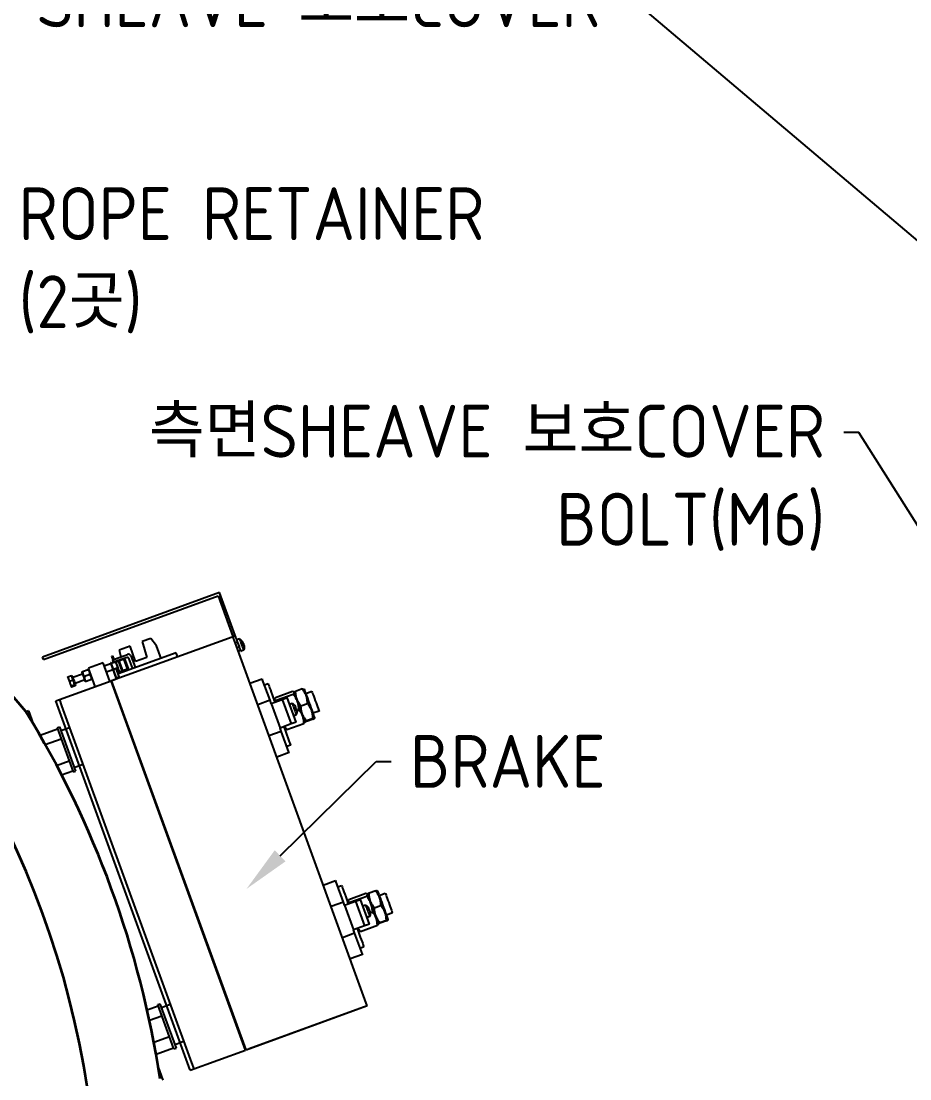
# Model space of a CAD drawing. Header units: millimetres. Extents: x -13 to 15102, y -1400 to 6249.
# Drawn here: x 2277 to 2956, y 2641 to 3448 of the extents above; entities that cross this region are included whole.
import ezdxf
from ezdxf import colors
from ezdxf.entities.mleader import LeaderData, LeaderLine
from ezdxf.math import Vec2, Vec3

# ---------------------------------------------------------------- set-up
doc = ezdxf.new("R2010")
doc.units = ezdxf.units.MM
doc.header["$LTSCALE"] = 2
doc.layers.add('1轮廓实线层', color=7, linetype='Continuous')
doc.styles.get("Standard").update_dxf_attribs({"font": 'isocp.shx', "height": 34, "bigfont": 'whgtxt.shx'})

msp = doc.modelspace()

# ---------------------------------------------------------------- linework, layer by layer
at = {"color": 7, "ltscale": 0.2}
for p, q in [((2428.65418, 3011.86207), (2293.33841, 2962.61117)), ((2440.62488, 2978.97283), (2428.65418, 3011.86207)), ((2294.02249, 2960.73178), (2427.45881, 3009.29866)), ((2427.45881, 3009.29866), (2438.74549, 2978.2888)), ((2376.22844, 2976.818), (2369.48513, 2974.36366)), ((2369.48513, 2974.36366), (2372.93904, 2962.31854)), ((2380.38646, 2971.09497), (2376.22844, 2976.818)), ((2438.74549, 2978.2888), (2440.62488, 2978.97283)), ((2440.45561, 2973.59032), (2438.74549, 2978.2888)), ((2440.45561, 2973.59032), (2442.335, 2974.27437)), ((2539.64143, 2701.07946), (2440.45561, 2973.59032)), ((2441.73645, 2975.91883), (2443.74477, 2976.6498)), ((2443.70305, 2970.51561), (2442.335, 2974.27437)), ((2446.16865, 2973.56621), (2445.90675, 2974.28588)), ((2446.48742, 2973.52523), (2446.28077, 2973.45004)), ((2446.53713, 2973.47358), (2446.32827, 2973.39756)), ((2446.39288, 2973.42107), (2446.68036, 2972.99508)), ((2446.43157, 2973.57837), (2446.46232, 2973.52279)), ((2446.64394, 2972.98182), (2446.68036, 2972.99508)), ((2446.89356, 2972.4094), (2447.01653, 2971.23674)), ((2446.94715, 2971.89826), (2447.09139, 2971.95077)), ((2446.95931, 2971.7826), (2447.10272, 2971.83481)), ((2447.07262, 2971.87803), (2447.07625, 2971.86649)), ((2447.07625, 2971.86649), (2447.09479, 2971.80847)), ((2447.10272, 2971.83481), (2447.22562, 2970.66218)), ((2346.3084, 2963.26757), (2346.77826, 2963.43857)), ((2346.77826, 2963.43857), (2347.77015, 2960.71345)), ((2347.01835, 2960.43984), (2358.38865, 2964.57828)), ((2395.43324, 2965.71696), (2351.26769, 2949.64201)), ((2360.20654, 2970.98652), (2351.79727, 2967.92579)), ((2351.79727, 2967.92579), (2353.08652, 2962.75488)), ((2364.4818, 2959.24035), (2360.20654, 2970.98652)), ((2360.95207, 2963.38293), (2364.06445, 2954.83175)), ((2383.87506, 2961.51013), (2380.38646, 2971.09497)), ((2396.45933, 2962.8979), (2395.43324, 2965.71696)), ((2441.82365, 2969.83156), (2443.70305, 2970.51561)), ((2444.72914, 2967.69652), (2442.84975, 2967.01247)), ((2446.99394, 2967.72272), (2444.98562, 2966.99176)), ((2294.02249, 2960.73178), (2293.33841, 2962.61117)), ((2339.64591, 2958.18216), (2328.36961, 2954.07793)), ((2344.7762, 2944.08676), (2339.64591, 2958.18216)), ((2340.501, 2955.83293), (2345.38739, 2957.61145)), ((2345.68619, 2958.25229), (2345.21638, 2958.08128)), ((2345.21638, 2958.08128), (2349.66265, 2945.86528)), ((2349.96145, 2946.50615), (2345.68619, 2958.25229)), ((2345.85719, 2957.78245), (2349.19315, 2958.99663)), ((2347.30028, 2960.54244), (2346.3084, 2963.26757)), ((2347.70243, 2958.56047), (2347.01835, 2960.43984)), ((2358.13301, 2962.35687), (2347.70243, 2958.56047)), ((2348.01852, 2958.56908), (2347.98431, 2958.66308)), ((2348.45417, 2958.83409), (2348.48838, 2958.74012)), ((2349.19315, 2958.99663), (2349.51358, 2958.8472)), ((2349.48241, 2958.93282), (2351.3618, 2959.61687)), ((2352.21856, 2951.4153), (2349.48241, 2958.93282)), ((2350.11934, 2961.56851), (2350.08513, 2961.66248)), ((2350.89194, 2959.44587), (2350.80337, 2959.68911)), ((2354.09795, 2952.09933), (2351.3618, 2959.61687)), ((2351.637, 2959.71704), (2355.50981, 2961.12663)), ((2351.637, 2959.71704), (2354.37315, 2952.19952)), ((2353.84392, 2963.03055), (2353.87813, 2962.93658)), ((2354.56215, 2961.05722), (2354.65073, 2960.81394)), ((2358.24596, 2953.60908), (2355.50981, 2961.12663)), ((2356.06026, 2961.32696), (2358.79641, 2953.80944)), ((2362.35606, 2953.67787), (2359.41469, 2961.75921)), ((2372.93904, 2962.31854), (2364.4818, 2959.24035)), ((2312.64668, 2947.1331), (2312.74479, 2947.50402)), ((2312.74479, 2947.50402), (2315.499, 2948.50648)), ((2312.74479, 2947.50402), (2313.14372, 2945.7675)), ((2315.93525, 2947.30777), (2315.499, 2948.50648)), ((2315.58352, 2948.29026), (2316.21729, 2947.99474)), ((2316.27225, 2946.38193), (2315.93525, 2947.30777)), ((2316.5388, 2947.11143), (2323.96238, 2949.81337)), ((2323.57763, 2950.87055), (2323.65279, 2951.29696)), ((2328.17244, 2952.94199), (2323.98855, 2951.41915)), ((2329.54054, 2949.18323), (2325.35659, 2947.66039)), ((2328.17244, 2952.94199), (2328.48542, 2953.05589)), ((2333.4999, 2939.98254), (2328.36961, 2954.07793)), ((2328.50819, 2953.06418), (2328.83989, 2952.78585)), ((2347.09751, 2952.91299), (2342.21106, 2951.13448)), ((2350.9032, 2954.29817), (2347.56731, 2953.084)), ((2351.26769, 2949.64201), (2349.72863, 2953.87063)), ((2352.12277, 2947.29278), (2349.96145, 2946.50615)), ((2350.19844, 2954.04163), (2351.73755, 2949.81304)), ((2351.05263, 2954.61858), (2350.9032, 2954.29817)), ((2352.29378, 2946.82295), (2351.26769, 2949.64201)), ((2352.21856, 2951.4153), (2354.09795, 2952.09933)), ((2353.14708, 2950.32606), (2352.80507, 2951.26576)), ((2353.74474, 2951.60777), (2353.62809, 2951.92832)), ((2354.37315, 2952.19952), (2358.24596, 2953.60908)), ((2357.38688, 2953.2964), (2357.50352, 2952.97584)), ((2358.44325, 2953.31789), (2358.78526, 2952.37819)), ((2306.24883, 2930.06397), (2348.53499, 2945.45487)), ((2313.14372, 2945.7675), (2313.95434, 2944.18079)), ((2313.95434, 2944.18079), (2316.70856, 2945.18322)), ((2313.95434, 2944.18079), (2314.46104, 2942.14821)), ((2314.46104, 2942.14821), (2315.37937, 2940.26548)), ((2315.37937, 2940.26548), (2315.28126, 2939.89456)), ((2315.28126, 2939.89456), (2315.59484, 2939.67343)), ((2318.13358, 2941.26794), (2315.37937, 2940.26548)), ((2318.34905, 2940.67589), (2315.59484, 2939.67343)), ((2316.70856, 2945.18322), (2316.27225, 2946.38193)), ((2317.22253, 2943.77098), (2316.70856, 2945.18322)), ((2318.13358, 2941.26794), (2317.61955, 2942.68018)), ((2318.21131, 2941.05438), (2318.13358, 2941.26794)), ((2318.27133, 2940.88945), (2318.21131, 2941.05438)), ((2325.6725, 2945.11492), (2318.24892, 2942.41295)), ((2318.34905, 2940.67589), (2318.27133, 2940.88945)), ((2318.57043, 2941.52964), (2318.27491, 2940.89586)), ((2326.38895, 2943.77944), (2326.05725, 2944.05777)), ((2326.7247, 2943.90163), (2326.41172, 2943.7877)), ((2330.90865, 2945.42444), (2326.7247, 2943.90163)), ((2331.31956, 2945.97307), (2331.24434, 2945.54663)), ((2451.74228, 2942.58047), (2461.13919, 2946.00067)), ((2467.12451, 2929.55605), (2461.24171, 2945.71904)), ((2462.84931, 2941.30221), (2465.66837, 2942.32828)), ((2484.21281, 2936.19448), (2471.22579, 2931.46757)), ((2471.92746, 2929.53971), (2484.91447, 2934.2666)), ((2476.43684, 2930.28501), (2480.19557, 2931.65309)), ((2487.03598, 2912.85924), (2480.19557, 2931.65309)), ((2485.12959, 2935.98232), (2484.21281, 2936.19448)), ((2485.57084, 2935.59713), (2485.34196, 2935.79692)), ((2485.38064, 2935.84303), (2485.5256, 2935.7214)), ((2485.65381, 2935.36902), (2485.73004, 2935.80115)), ((2491.76579, 2938.20033), (2486.66947, 2936.3454)), ((2492.83521, 2938.38722), (2493.17138, 2938.10517)), ((2494.41122, 2934.69879), (2499.10968, 2936.40888)), ((2306.24883, 2930.06397), (2307.95895, 2925.36548)), ((2307.95895, 2925.36548), (2407.14478, 2652.85463)), ((2467.12451, 2929.55605), (2457.7276, 2926.13584)), ((2467.9796, 2927.20682), (2467.12451, 2929.55605)), ((2467.9796, 2927.20682), (2476.43684, 2930.28501)), ((2467.9796, 2927.20682), (2474.82001, 2908.41297)), ((2470.37285, 2929.4028), (2470.55804, 2930.45316)), ((2471.92746, 2929.53971), (2472.02455, 2928.67908)), ((2476.43684, 2930.28501), (2483.27719, 2911.49116)), ((2481.99122, 2926.7197), (2483.99948, 2927.45066)), ((2486.77593, 2924.23344), (2486.00709, 2925.51092)), ((2486.96064, 2922.89103), (2486.6256, 2923.81162)), ((2486.93406, 2922.9641), (2487.20234, 2923.06176)), ((2486.94783, 2922.92625), (2487.21676, 2923.02415)), ((2487.21617, 2923.02382), (2486.94789, 2922.92616)), ((2490.70351, 2925.26189), (2495.79983, 2927.11682)), ((2487.24871, 2918.52358), (2485.24039, 2917.79262)), ((2487.31612, 2922.74923), (2487.54834, 2921.27642)), ((2487.51437, 2921.49187), (2489.32432, 2922.15065)), ((2499.97084, 2915.65711), (2494.87453, 2913.80221)), ((2500.10776, 2915.28091), (2495.01144, 2913.42602)), ((2504.58198, 2921.37382), (2499.88352, 2919.6637)), ((2501.12336, 2916.25733), (2501.04713, 2915.82519)), ((2483.27719, 2911.49116), (2474.82001, 2908.41297)), ((2475.67504, 2906.06374), (2474.82001, 2908.41297)), ((2478.88189, 2907.58354), (2478.06489, 2908.26911)), ((2480.04549, 2907.23566), (2493.03251, 2911.96254)), ((2487.03598, 2912.85924), (2483.27719, 2911.49116)), ((2493.94195, 2913.2391), (2493.60578, 2913.52118)), ((2493.73405, 2913.16876), (2493.70121, 2912.98244)), ((2466.27813, 2902.64354), (2475.67504, 2906.06374)), ((2481.5579, 2889.90075), (2475.67504, 2906.06374)), ((2482.76936, 2895.34364), (2479.9503, 2894.31757)), ((2481.66042, 2889.61912), (2472.26345, 2886.19891)), ((2507.83353, 2788.47087), (2517.2305, 2791.89107)), ((2523.21582, 2775.44646), (2517.33296, 2791.60944)), ((2518.94056, 2787.19262), (2521.75968, 2788.21868)), ((2540.30412, 2782.08489), (2527.3171, 2777.358)), ((2528.01876, 2775.43012), (2541.00578, 2780.157)), ((2541.22083, 2781.87272), (2540.30412, 2782.08489)), ((2541.66215, 2781.48753), (2541.43327, 2781.68732)), ((2541.47195, 2781.73343), (2541.61691, 2781.6118)), ((2541.74512, 2781.25942), (2541.82135, 2781.69156)), ((2547.8571, 2784.09073), (2542.76072, 2782.23584)), ((2548.92652, 2784.27765), (2549.26269, 2783.99557)), ((2550.50253, 2780.5892), (2555.20099, 2782.29931)), ((2523.21582, 2775.44646), (2513.81891, 2772.02626)), ((2524.07091, 2773.09724), (2523.21582, 2775.44646)), ((2524.07091, 2773.09724), (2532.52809, 2776.17541)), ((2524.07091, 2773.09724), (2530.91132, 2754.30339)), ((2526.46416, 2775.29321), (2526.64935, 2776.34357)), ((2528.01876, 2775.43012), (2528.11586, 2774.56949)), ((2532.52809, 2776.17541), (2536.28688, 2777.54349)), ((2532.52809, 2776.17541), (2539.3685, 2757.38156)), ((2543.12729, 2758.74964), (2536.28688, 2777.54349)), ((2538.08247, 2772.6101), (2540.09079, 2773.34108)), ((2542.86717, 2770.12386), (2542.09839, 2771.40134)), ((2543.05195, 2768.78143), (2542.71691, 2769.70204)), ((2546.79482, 2771.15231), (2551.89114, 2773.00722)), ((2543.34002, 2764.41399), (2541.3317, 2763.68303)), ((2543.02537, 2768.85452), (2543.29365, 2768.95218)), ((2543.03913, 2768.81667), (2543.30807, 2768.91456)), ((2543.30747, 2768.91424), (2543.03919, 2768.81658)), ((2543.40743, 2768.63963), (2543.63965, 2767.16684)), ((2543.60568, 2767.38227), (2545.41563, 2768.04105)), ((2556.06215, 2761.54753), (2550.96578, 2759.69261)), ((2560.67329, 2767.26422), (2555.97483, 2765.55412)), ((2557.21467, 2762.14773), (2557.13843, 2761.7156)), ((2539.3685, 2757.38156), (2530.91132, 2754.30339)), ((2531.76635, 2751.95414), (2530.91132, 2754.30339)), ((2534.9732, 2753.47394), (2534.15619, 2754.15953)), ((2536.1368, 2753.12607), (2549.12381, 2757.85296)), ((2543.12729, 2758.74964), (2539.3685, 2757.38156)), ((2550.03326, 2759.12951), (2549.69709, 2759.41158)), ((2549.82536, 2759.05918), (2549.79252, 2758.87286)), ((2556.19906, 2761.17133), (2551.10275, 2759.31642)), ((2522.36944, 2748.53395), (2531.76635, 2751.95414)), ((2537.64921, 2735.79117), (2531.76635, 2751.95414)), ((2538.86067, 2741.23405), (2536.04161, 2740.20799)), ((2537.75167, 2735.50953), (2528.35476, 2732.08933)), ((2541.35155, 2696.38101), (2539.64143, 2701.07946)), ((2541.35155, 2696.38101), (2451.14105, 2663.54707)), ((2407.14478, 2652.85463), (2408.85489, 2648.15616))]:
    msp.add_line(p, q, dxfattribs=at)
at = {"color": 7, "ltscale": 0.2, "flags": 128}
for points in [[(2442.335, 2974.27437), (2442.00133, 2975.191), (2441.68054, 2976.07241), (2441.3849, 2976.8847), (2441.12574, 2977.59667), (2440.91307, 2978.18101), (2440.75506, 2978.61517), (2440.65773, 2978.88256), (2440.62488, 2978.97283)], [(2443.74477, 2976.6498), (2443.78184, 2976.5479), (2443.93384, 2976.13034), (2444.19228, 2975.42027), (2444.53799, 2974.47032), (2444.94545, 2973.35098), (2445.38426, 2972.14526), (2445.82199, 2970.94259), (2446.22617, 2969.83216), (2446.56681, 2968.8963), (2446.81858, 2968.20444), (2446.96294, 2967.80792), (2446.99394, 2967.72272)], [(2444.72914, 2967.69652), (2444.70941, 2967.7507), (2444.651, 2967.9111), (2444.55617, 2968.17163), (2444.42861, 2968.52223), (2444.27311, 2968.94941), (2444.09572, 2969.4368), (2443.90326, 2969.96561), (2443.70305, 2970.51561)], [(2444.72914, 2967.69652), (2444.81032, 2967.47348), (2444.95462, 2967.07696), (2444.98562, 2966.99176)], [(2349.19315, 2958.99663), (2349.25502, 2958.82652), (2349.43765, 2958.32479), (2349.7132, 2957.5677), (2350.03977, 2956.6705), (2350.3676, 2955.76975), (2350.64684, 2955.00264), (2350.8349, 2954.48593), (2350.9032, 2954.29826), (2350.9032, 2954.29817)], [(2350.08513, 2961.66248), (2350.20428, 2961.70584), (2350.59022, 2961.84633), (2351.18543, 2962.06293)], [(2351.18543, 2962.06293), (2351.8992, 2962.32275), (2352.62298, 2962.58617), (2353.24644, 2962.81311), (2353.67482, 2962.96901), (2353.84279, 2963.03016), (2353.84392, 2963.03055)], [(2351.637, 2959.71704), (2351.57507, 2959.69451), (2351.52017, 2959.67451), (2351.47273, 2959.65726), (2351.43333, 2959.64292), (2351.40221, 2959.6316), (2351.37986, 2959.62346), (2351.36633, 2959.61851), (2351.3618, 2959.61687)], [(2355.50981, 2961.12663), (2355.63367, 2961.17169), (2355.74352, 2961.21169), (2355.83835, 2961.2462), (2355.91721, 2961.2749), (2355.97931, 2961.29752), (2356.02414, 2961.31382), (2356.0512, 2961.32368), (2356.06026, 2961.32696)], [(2312.64668, 2947.1331), (2312.63357, 2947.16904), (2312.64328, 2947.14246), (2312.67553, 2947.05379), (2312.72989, 2946.90454), (2312.80529, 2946.6973), (2312.90053, 2946.43558), (2313.01402, 2946.12387), (2313.14372, 2945.7675)], [(2316.21729, 2947.99474), (2316.24501, 2947.91857), (2316.38973, 2947.52104), (2316.64323, 2946.82453), (2316.97809, 2945.90453), (2317.35801, 2944.86076), (2317.7418, 2943.8063), (2318.08787, 2942.85542), (2318.35877, 2942.1112), (2318.52507, 2941.65421), (2318.57043, 2941.52964)], [(2324.81741, 2947.46414), (2324.43433, 2948.51679), (2324.08868, 2949.46638), (2323.81438, 2950.21996), (2323.63831, 2950.7038), (2323.57763, 2950.87055)], [(2326.05725, 2944.05777), (2325.99657, 2944.22448), (2325.8205, 2944.70832), (2325.5462, 2945.46193), (2325.20055, 2946.41152), (2324.81741, 2947.46414)], [(2352.80507, 2951.26576), (2352.81806, 2951.2705), (2353.07985, 2951.36577), (2353.64853, 2951.57275), (2354.45546, 2951.86645)], [(2354.09795, 2952.09933), (2354.10248, 2952.10097), (2354.11601, 2952.10591), (2354.13843, 2952.11405), (2354.16948, 2952.12537), (2354.20888, 2952.13971), (2354.25632, 2952.15697), (2354.31122, 2952.17696), (2354.37315, 2952.19952)], [(2354.45546, 2951.86645), (2355.40335, 2952.21144), (2356.37789, 2952.56615), (2357.26153, 2952.88778), (2357.94764, 2953.13749), (2358.35355, 2953.28522), (2358.44325, 2953.31789)], [(2358.79641, 2953.80944), (2358.78735, 2953.80614), (2358.76029, 2953.7963), (2358.71547, 2953.77997), (2358.65336, 2953.75735), (2358.5745, 2953.72865), (2358.47967, 2953.69414), (2358.36982, 2953.65417), (2358.24596, 2953.60908)], [(2313.14372, 2945.7675), (2313.28749, 2945.37256), (2313.44276, 2944.94582), (2313.60703, 2944.49458), (2313.77738, 2944.02653), (2313.95089, 2943.54976), (2314.12469, 2943.07235), (2314.2957, 2942.60249), (2314.46104, 2942.14821)], [(2314.46104, 2942.14821), (2314.61786, 2941.71733), (2314.76348, 2941.31718), (2314.89544, 2940.9546), (2315.01149, 2940.6358), (2315.1096, 2940.36627), (2315.1881, 2940.15059), (2315.24568, 2939.99243), (2315.28126, 2939.89456)], [(2461.13919, 2946.00067), (2461.14414, 2945.98714), (2461.24171, 2945.71904)], [(2465.66837, 2942.32828), (2465.68375, 2942.28596), (2465.80433, 2941.95474), (2466.04299, 2941.29894), (2466.39644, 2940.3278), (2466.85975, 2939.055), (2467.42629, 2937.49834), (2468.08826, 2935.67971), (2468.83624, 2933.62463), (2469.6598, 2931.36195), (2470.54731, 2928.92343), (2470.79866, 2928.23288)], [(2485.5256, 2935.7214), (2485.5262, 2935.71964), (2485.57084, 2935.59713)], [(2485.57084, 2935.59713), (2485.68486, 2935.28378), (2485.86642, 2934.78498), (2486.11235, 2934.1093), (2486.41848, 2933.26822), (2486.7795, 2932.27619), (2487.18934, 2931.15017), (2487.64097, 2929.90944), (2488.12657, 2928.57519)], [(2493.17138, 2938.10517), (2493.21347, 2937.98954), (2493.37344, 2937.55004), (2493.64804, 2936.79551), (2494.02904, 2935.74885), (2494.50474, 2934.44184), (2495.06073, 2932.91426), (2495.68014, 2931.21246), (2496.34408, 2929.3882), (2497.03251, 2927.49685), (2497.72435, 2925.59594), (2498.39871, 2923.74319), (2499.03505, 2921.9949), (2499.61399, 2920.40417), (2500.11801, 2919.01941), (2500.53178, 2917.8826), (2500.84274, 2917.02834), (2501.04134, 2916.48257), (2501.12169, 2916.26189), (2501.12336, 2916.25733)], [(2499.10968, 2936.40888), (2499.10974, 2936.40867), (2499.17816, 2936.22068), (2499.37134, 2935.68999), (2499.68021, 2934.8414), (2500.09029, 2933.71457), (2500.58251, 2932.36223), (2501.13379, 2930.84762), (2501.71839, 2929.24148), (2502.3089, 2927.61901), (2502.87782, 2926.05603), (2503.39841, 2924.62561), (2503.84646, 2923.39465), (2504.20093, 2922.42074), (2504.44531, 2921.74936), (2504.56809, 2921.41194), (2504.58198, 2921.37382)], [(2483.99948, 2927.45066), (2484.00663, 2927.43102), (2484.10772, 2927.15338), (2484.32123, 2926.56672), (2484.63135, 2925.71462), (2485.01514, 2924.66021), (2485.44406, 2923.48171), (2485.88639, 2922.26655), (2486.30922, 2921.10479), (2486.68121, 2920.08266), (2486.97483, 2919.27594), (2487.1683, 2918.74448), (2487.24722, 2918.52767), (2487.24871, 2918.52358)], [(2488.12657, 2928.57519), (2488.63792, 2927.17028), (2489.16625, 2925.71876), (2489.70251, 2924.24542), (2490.23753, 2922.77551), (2490.76211, 2921.33415), (2491.26731, 2919.94605), (2491.74457, 2918.6349), (2492.18558, 2917.42316)], [(2492.18558, 2917.42316), (2492.58291, 2916.33159), (2492.92969, 2915.37884), (2493.21996, 2914.58121), (2493.44884, 2913.95236), (2493.6124, 2913.50303), (2493.70783, 2913.24094), (2493.73405, 2913.16876)], [(2477.63907, 2909.43903), (2478.35254, 2907.47878), (2479.20876, 2905.12625), (2479.995, 2902.96618), (2480.70013, 2901.02888), (2481.31423, 2899.34156), (2481.8288, 2897.92788), (2482.2365, 2896.80773), (2482.53166, 2895.99681), (2482.71011, 2895.50648), (2482.76936, 2895.34364)], [(2481.5579, 2889.90075), (2481.65547, 2889.63268), (2481.66042, 2889.61912)], [(2517.2305, 2791.89107), (2517.23539, 2791.87754), (2517.33296, 2791.60944)], [(2521.75968, 2788.21868), (2521.77506, 2788.17639), (2521.89564, 2787.84514), (2522.1343, 2787.18934), (2522.48775, 2786.21823), (2522.95106, 2784.9454), (2523.5176, 2783.38877), (2524.17957, 2781.57011), (2524.92755, 2779.51503), (2525.7511, 2777.25238), (2526.63862, 2774.81385), (2526.88997, 2774.12329)], [(2541.61691, 2781.6118), (2541.6175, 2781.61005), (2541.66215, 2781.48753)], [(2541.66215, 2781.48753), (2541.77617, 2781.17419), (2541.95773, 2780.67542), (2542.20366, 2779.99971), (2542.50979, 2779.15866), (2542.87081, 2778.16663), (2543.28065, 2777.04061), (2543.73228, 2775.79985), (2544.21788, 2774.46561)], [(2549.26269, 2783.99557), (2549.30477, 2783.87994), (2549.46475, 2783.44045), (2549.73935, 2782.68591), (2550.12034, 2781.63925), (2550.59605, 2780.33227), (2551.15204, 2778.80466), (2551.77145, 2777.10286), (2552.43539, 2775.2786), (2553.12382, 2773.38727), (2553.81565, 2771.48635), (2554.49002, 2769.6336), (2555.12636, 2767.8853), (2555.7053, 2766.29459), (2556.20932, 2764.90981), (2556.62309, 2763.77301), (2556.93405, 2762.91876), (2557.13265, 2762.37299), (2557.213, 2762.15229), (2557.21467, 2762.14773)], [(2555.20099, 2782.29931), (2555.20104, 2782.29908), (2555.26947, 2782.11111), (2555.46265, 2781.58039), (2555.77146, 2780.7318), (2556.1816, 2779.60501), (2556.67382, 2778.25267), (2557.2251, 2776.73802), (2557.8097, 2775.1319), (2558.4002, 2773.50943), (2558.96913, 2771.94643), (2559.48972, 2770.51603), (2559.93777, 2769.28507), (2560.29224, 2768.31115), (2560.53661, 2767.63978), (2560.6594, 2767.30235), (2560.67329, 2767.26422)], [(2540.09079, 2773.34106), (2540.09794, 2773.32142), (2540.19903, 2773.04379), (2540.41254, 2772.45714), (2540.72266, 2771.60502), (2541.10645, 2770.55061), (2541.53537, 2769.37212), (2541.97769, 2768.15695), (2542.40053, 2766.99521), (2542.77252, 2765.97308), (2543.06614, 2765.16636), (2543.25961, 2764.63488), (2543.33853, 2764.41807), (2543.34002, 2764.41399)], [(2544.21788, 2774.46561), (2544.72922, 2773.0607), (2545.25756, 2771.60916), (2545.79382, 2770.13582), (2546.32883, 2768.66591), (2546.85341, 2767.22457), (2547.35862, 2765.83645), (2547.83588, 2764.52531), (2548.27689, 2763.31358)], [(2548.27689, 2763.31358), (2548.67422, 2762.222), (2549.021, 2761.26925), (2549.31127, 2760.47162), (2549.54015, 2759.84277), (2549.70371, 2759.39344), (2549.79908, 2759.13135), (2549.82536, 2759.05918)], [(2533.73038, 2755.32943), (2534.44385, 2753.3692), (2535.30007, 2751.01667), (2536.08631, 2748.85659), (2536.79143, 2746.91929), (2537.40554, 2745.23198), (2537.92011, 2743.8183), (2538.3278, 2742.69814), (2538.62297, 2741.88722), (2538.80142, 2741.39688), (2538.86067, 2741.23405)], [(2537.64921, 2735.79117), (2537.74678, 2735.52308), (2537.75167, 2735.50953)]]:
    msp.add_lwpolyline(points, dxfattribs=at)
at = {"color": 7, "ltscale": 0.2}
for centre, radius, start, end in [((2443.52869, 2971.86853), 3.39098, 29.24609882, 45.46939706), ((2443.78979, 2971.14795), 3.39219, 29.25282232, 45.47051221), ((2359.07269, 2962.6989), 2, 20, 110), ((2358.47502, 2961.41719), 1, 20, 110), ((2365.00415, 2955.17376), 1, 200, 230), ((2485.76741, 2925.77463), 2.14241, 293.61393362, 301.31977581), ((2487.52508, 2920.94669), 2.13955, 98.67600401, 106.39318865), ((2486.10333, 2924.85285), 2.14097, 293.6051509, 301.31761889), ((2541.86124, 2771.66021), 2.13697, 293.60410211, 301.32960732), ((2543.6172, 2766.83348), 2.14327, 98.68270103, 106.38649163), ((2542.1948, 2770.74274), 2.14043, 293.60673218, 301.32129889)]:
    msp.add_arc(centre, radius, start, end, dxfattribs=at)
for points, knots in [([(2443.80741, 2976.60295), (2444.19116, 2976.31223), (2444.98111, 2975.71377), (2445.87068, 2974.67388), (2446.26731, 2973.8992), (2446.43157, 2973.57837)], [0, 0, 0, 0, 0.356274713, 0.733404189, 1, 1, 1, 1]), ([(2446.48742, 2973.52523), (2446.49651, 2973.50901), (2446.51471, 2973.47657), (2446.52381, 2973.46292), (2446.51734, 2973.47837), (2446.49812, 2973.51719), (2446.47907, 2973.55442), (2446.47126, 2973.56967)], [0, 0, 0, 0, 0.213876551, 0.427835463, 0.640584631, 0.852876112, 1, 1, 1, 1]), ([(2446.68036, 2972.99508), (2446.69289, 2972.96951), (2446.71796, 2972.91839), (2446.75588, 2972.82459), (2446.78325, 2972.7499), (2446.7937, 2972.71387), (2446.79611, 2972.70555)], [0, 0, 0, 0, 0.303625389, 0.607209873, 0.909220555, 1, 1, 1, 1]), ([(2446.89356, 2972.4094), (2446.88674, 2972.43697), (2446.8731, 2972.49212), (2446.84171, 2972.5893), (2446.8068, 2972.68298), (2446.77458, 2972.75775), (2446.7567, 2972.7917), (2446.74938, 2972.80559)], [0, 0, 0, 0, 0.213860311, 0.427800807, 0.640566596, 0.852886572, 1, 1, 1, 1]), ([(2447.09479, 2971.80847), (2447.11179, 2971.7568), (2447.29643, 2971.19575), (2447.34301, 2970.04253), (2447.28595, 2968.73556), (2447.04877, 2968.00985), (2446.98178, 2967.80488)], [0, 0, 0, 0, 0.040213494, 0.436651564, 0.840894989, 1, 1, 1, 1]), ([(2447.07548, 2971.94487), (2447.07664, 2971.94184), (2447.07898, 2971.93577), (2447.08963, 2971.89202), (2447.09892, 2971.85143), (2447.10272, 2971.83481)], [0, 0, 0, 0, 0.370677721, 0.742442579, 1, 1, 1, 1]), ([(2447.22562, 2970.66218), (2447.1981, 2970.7574), (2447.14307, 2970.94782), (2447.05871, 2971.14044), (2447.01653, 2971.23674)], [0, 0, 0, 0, 0.500006948, 1, 1, 1, 1]), ([(2323.67556, 2951.30524), (2323.66809, 2951.30253), (2323.55679, 2951.2621), (2323.78017, 2951.34335), (2323.98855, 2951.41915)], [0, 0, 0, 0, 0.067179935, 1, 1, 1, 1]), ([(2323.98855, 2951.41915), (2324.05774, 2950.68373), (2324.18714, 2949.30848), (2324.98527, 2948.1837), (2325.35659, 2947.66039)], [0, 0, 0, 0, 0.534748631, 1, 1, 1, 1]), ([(2325.35659, 2947.66039), (2325.42579, 2946.92497), (2325.55518, 2945.54971), (2326.35335, 2944.42494), (2326.7247, 2943.90163)], [0, 0, 0, 0, 0.534745591, 1, 1, 1, 1]), ([(2329.54054, 2949.18323), (2329.47135, 2949.91865), (2329.34196, 2951.29391), (2328.54379, 2952.41868), (2328.17244, 2952.94199)], [0, 0, 0, 0, 0.534745591, 1, 1, 1, 1]), ([(2330.90865, 2945.42444), (2330.83945, 2946.15986), (2330.71006, 2947.53513), (2329.91189, 2948.65991), (2329.54054, 2949.18323)], [0, 0, 0, 0, 0.534743044, 1, 1, 1, 1]), ([(2317.61955, 2942.68018), (2317.57688, 2942.87053), (2317.49153, 2943.25124), (2317.3122, 2943.59773), (2317.22253, 2943.77098)], [0, 0, 0, 0, 0.499985368, 1, 1, 1, 1]), ([(2331.22157, 2945.53835), (2331.22905, 2945.54107), (2331.34035, 2945.58166), (2331.117, 2945.50032), (2330.90865, 2945.42444)], [0, 0, 0, 0, 0.067180731, 1, 1, 1, 1]), ([(2471.22579, 2931.46757), (2470.99577, 2931.19436), (2470.53074, 2930.64202), (2470.49813, 2930.06251), (2470.98831, 2929.69835), (2471.6125, 2929.59292), (2471.92746, 2929.53971)], [0, 0, 0, 0, 0.264615217, 0.534965386, 0.765352475, 1, 1, 1, 1]), ([(2484.91447, 2934.2666), (2485.139, 2934.52561), (2485.59216, 2935.04838), (2485.57799, 2935.41311), (2485.57084, 2935.59713)], [0, 0, 0, 0, 0.4954607184, 1, 1, 1, 1]), ([(2488.12657, 2928.57519), (2487.70636, 2929.57181), (2486.85663, 2931.58718), (2485.56658, 2933.36695), (2484.91447, 2934.2666)], [0, 0, 0, 0, 0.4945110483, 1, 1, 1, 1]), ([(2486.66947, 2936.3454), (2486.37656, 2936.20184), (2485.85004, 2935.94379), (2485.80474, 2935.85859), (2485.78464, 2935.82079)], [0, 0, 0, 0, 0.556312031, 1, 1, 1, 1]), ([(2490.70351, 2925.26189), (2490.06245, 2926.11802), (2488.76643, 2927.84883), (2487.50258, 2930.65204), (2486.81583, 2933.52147), (2486.71856, 2935.39836), (2486.66947, 2936.3454)], [0, 0, 0, 0, 0.264614415, 0.53496559, 0.765352058, 1, 1, 1, 1]), ([(2491.76579, 2938.20033), (2492.08242, 2938.27862), (2492.6516, 2938.41934), (2492.74105, 2938.3832), (2492.78074, 2938.36716)], [0, 0, 0, 0, 0.556311173, 1, 1, 1, 1]), ([(2495.79983, 2927.11682), (2495.74059, 2928.1847), (2495.62082, 2930.34363), (2494.78715, 2933.30342), (2493.4688, 2935.94297), (2492.33692, 2937.44329), (2491.76579, 2938.20033)], [0, 0, 0, 0, 0.264612857, 0.53496574, 0.765353014, 1, 1, 1, 1]), ([(2484.01373, 2927.40387), (2484.33652, 2927.18521), (2485.09902, 2926.66869), (2485.67802, 2925.94983), (2486.01191, 2925.5353)], [0, 0, 0, 0, 0.423337753, 1, 1, 1, 1]), ([(2486.00709, 2925.51092), (2486.01193, 2925.5223), (2486.01734, 2925.53503), (2486.01168, 2925.53457), (2486.01108, 2925.53452)], [0, 0, 0, 0, 0.8945668286, 1, 1, 1, 1]), ([(2486.88107, 2923.94442), (2486.88251, 2923.94933), (2486.88539, 2923.95915), (2486.87059, 2924.01077), (2486.84349, 2924.08294), (2486.80989, 2924.16148), (2486.78579, 2924.21254), (2486.77593, 2924.23344)], [0, 0, 0, 0, 0.213870273, 0.427829629, 0.640629097, 0.852920343, 1, 1, 1, 1]), ([(2487.20234, 2923.06176), (2487.2066, 2923.05872), (2487.21513, 2923.05265), (2487.2334, 2923.01346), (2487.24683, 2922.97444), (2487.25157, 2922.96064)], [0, 0, 0, 0, 0.392574758, 0.785199664, 1, 1, 1, 1]), ([(2487.31612, 2922.74923), (2487.30751, 2922.78167), (2487.29028, 2922.84656), (2487.26362, 2922.93087), (2487.24043, 2922.99244), (2487.22419, 2923.02317), (2487.2185, 2923.02363), (2487.21617, 2923.02382)], [0, 0, 0, 0, 0.213892069, 0.42779065, 0.640578136, 0.852895698, 1, 1, 1, 1]), ([(2489.32432, 2922.15065), (2489.24774, 2923.23695), (2489.09316, 2925.42946), (2488.45071, 2927.52028), (2488.12657, 2928.57519)], [0, 0, 0, 0, 0.495459668, 1, 1, 1, 1]), ([(2494.87453, 2913.80221), (2494.22158, 2914.69097), (2492.90151, 2916.48777), (2491.60203, 2919.38882), (2490.8813, 2922.35172), (2490.76314, 2924.28593), (2490.70351, 2925.26189)], [0, 0, 0, 0, 0.264614528, 0.534966529, 0.7653536059, 1, 1, 1, 1]), ([(2499.97084, 2915.65711), (2499.89971, 2916.75765), (2499.75589, 2918.98258), (2498.8867, 2922.04022), (2497.53424, 2924.7732), (2496.38149, 2926.33085), (2495.79983, 2927.11682)], [0, 0, 0, 0, 0.264615173, 0.534965427, 0.765352598, 1, 1, 1, 1]), ([(2487.54268, 2921.28233), (2487.55212, 2921.21835), (2487.63894, 2920.63008), (2487.55442, 2919.70448), (2487.31786, 2918.89661), (2487.23005, 2918.59675)], [0, 0, 0, 0, 0.071259979, 0.65527905, 1, 1, 1, 1]), ([(2487.54524, 2921.29589), (2487.55143, 2921.29216), (2487.56624, 2921.28325), (2487.55493, 2921.27894), (2487.54834, 2921.27642)], [0, 0, 0, 0, 0.417957823, 1, 1, 1, 1]), ([(2492.18558, 2917.42316), (2491.82417, 2918.25827), (2491.09331, 2919.94702), (2489.91828, 2921.41075), (2489.32432, 2922.15065)], [0, 0, 0, 0, 0.494510901, 1, 1, 1, 1]), ([(2493.03251, 2911.96254), (2493.01291, 2912.8923), (2492.97335, 2914.76885), (2492.44976, 2916.53305), (2492.18558, 2917.42316)], [0, 0, 0, 0, 0.495460501, 1, 1, 1, 1]), ([(2500.10776, 2915.28091), (2500.38677, 2915.41945), (2500.95084, 2915.69954), (2501.13043, 2915.87562), (2500.78049, 2915.85419), (2500.24237, 2915.7232), (2499.97084, 2915.65711)], [0, 0, 0, 0, 0.264614409, 0.534966532, 0.765352594, 1, 1, 1, 1]), ([(2478.30849, 2909.6827), (2478.36564, 2909.56856), (2478.80917, 2908.68275), (2479.4699, 2907.90938), (2480.04549, 2907.23566)], [0, 0, 0, 0, 0.128854214, 1, 1, 1, 1]), ([(2480.04549, 2907.23566), (2479.6661, 2907.28664), (2479.13324, 2907.35826), (2478.9728, 2907.57451), (2478.92659, 2907.6368)], [0, 0, 0, 0, 0.711996075, 1, 1, 1, 1]), ([(2493.6419, 2912.9929), (2493.6393, 2912.90407), (2493.63115, 2912.62659), (2493.27479, 2912.23129), (2493.03251, 2911.96254)], [0, 0, 0, 0, 0.3201321219, 1, 1, 1, 1]), ([(2495.01144, 2913.42602), (2494.70864, 2913.35279), (2494.09647, 2913.20475), (2493.84575, 2913.22423), (2494.12756, 2913.43267), (2494.62402, 2913.67828), (2494.87453, 2913.80221)], [0, 0, 0, 0, 0.264614512, 0.53496624, 0.765351786, 1, 1, 1, 1]), ([(2541.00578, 2780.157), (2541.23031, 2780.41601), (2541.68347, 2780.93878), (2541.6693, 2781.30351), (2541.66215, 2781.48753)], [0, 0, 0, 0, 0.4954607184, 1, 1, 1, 1]), ([(2544.21788, 2774.46561), (2543.79767, 2775.46223), (2542.94794, 2777.47759), (2541.65789, 2779.25735), (2541.00578, 2780.157)], [0, 0, 0, 0, 0.494510144, 1, 1, 1, 1]), ([(2542.76072, 2782.23584), (2542.46784, 2782.09226), (2541.94136, 2781.83419), (2541.89605, 2781.74899), (2541.87595, 2781.7112)], [0, 0, 0, 0, 0.556311456, 1, 1, 1, 1]), ([(2546.79482, 2771.15231), (2546.15376, 2772.00843), (2544.85773, 2773.73923), (2543.59388, 2776.54246), (2542.90716, 2779.4119), (2542.80983, 2781.28879), (2542.76072, 2782.23584)], [0, 0, 0, 0, 0.264613336, 0.534964994, 0.765352053, 1, 1, 1, 1]), ([(2547.8571, 2784.09073), (2548.17373, 2784.16902), (2548.7429, 2784.30975), (2548.83236, 2784.2736), (2548.87204, 2784.25757)], [0, 0, 0, 0, 0.556311173, 1, 1, 1, 1]), ([(2551.89114, 2773.00722), (2551.8319, 2774.07511), (2551.71213, 2776.23405), (2550.87847, 2779.19385), (2549.5601, 2781.83337), (2548.42822, 2783.3337), (2547.8571, 2784.09073)], [0, 0, 0, 0, 0.264613721, 0.534967431, 0.765353052, 1, 1, 1, 1]), ([(2527.3171, 2777.358), (2527.08708, 2777.08479), (2526.62205, 2776.53244), (2526.58944, 2775.95291), (2527.07962, 2775.58876), (2527.70381, 2775.48332), (2528.01876, 2775.43012)], [0, 0, 0, 0, 0.2646153357, 0.5349655697, 0.7653525675, 1, 1, 1, 1]), ([(2540.10504, 2773.29429), (2540.42783, 2773.07562), (2541.19032, 2772.55909), (2541.76933, 2771.84023), (2542.10322, 2771.4257)], [0, 0, 0, 0, 0.423339612, 1, 1, 1, 1]), ([(2542.09839, 2771.40134), (2542.10324, 2771.41274), (2542.10865, 2771.42549), (2542.10298, 2771.42498), (2542.10239, 2771.42492)], [0, 0, 0, 0, 0.894566826, 1, 1, 1, 1]), ([(2542.85865, 2770.14739), (2542.8728, 2770.1172), (2542.9011, 2770.05683), (2542.93133, 2769.98473), (2542.94149, 2769.9546), (2542.94508, 2769.94394)], [0, 0, 0, 0, 0.392564611, 0.785184103, 1, 1, 1, 1]), ([(2542.97238, 2769.83484), (2542.97379, 2769.83974), (2542.97661, 2769.84955), (2542.96192, 2769.90118), (2542.93479, 2769.97336), (2542.90121, 2770.0519), (2542.87706, 2770.10296), (2542.86717, 2770.12386)], [0, 0, 0, 0, 0.2138511258, 0.4277820569, 0.6405929989, 0.8528460098, 1, 1, 1, 1]), ([(2545.41563, 2768.04105), (2545.33904, 2769.12735), (2545.18447, 2771.31986), (2544.54202, 2773.4107), (2544.21788, 2774.46561)], [0, 0, 0, 0, 0.4954587226, 1, 1, 1, 1]), ([(2550.96578, 2759.69261), (2550.31285, 2760.58138), (2548.99283, 2762.3782), (2547.69334, 2765.27923), (2546.97261, 2768.24213), (2546.85445, 2770.17634), (2546.79482, 2771.15231)], [0, 0, 0, 0, 0.2646135336, 0.5349658899, 0.7653523614, 1, 1, 1, 1]), ([(2556.06215, 2761.54753), (2555.99102, 2762.64806), (2555.8472, 2764.87299), (2554.97801, 2767.93064), (2553.62555, 2770.66361), (2552.4728, 2772.22126), (2551.89114, 2773.00722)], [0, 0, 0, 0, 0.264614452, 0.534965823, 0.76535318, 1, 1, 1, 1]), ([(2543.29365, 2768.95218), (2543.29791, 2768.94914), (2543.30644, 2768.94305), (2543.32471, 2768.90386), (2543.33813, 2768.86484), (2543.34288, 2768.85105)], [0, 0, 0, 0, 0.392580134, 0.785201565, 1, 1, 1, 1]), ([(2543.40743, 2768.63963), (2543.39882, 2768.67207), (2543.38158, 2768.73697), (2543.35494, 2768.82129), (2543.33174, 2768.88284), (2543.3155, 2768.91357), (2543.30981, 2768.91405), (2543.30747, 2768.91424)], [0, 0, 0, 0, 0.213890232, 0.427813094, 0.640579511, 0.852895249, 1, 1, 1, 1]), ([(2543.63399, 2767.17273), (2543.64343, 2767.10876), (2543.73025, 2766.52048), (2543.64573, 2765.59488), (2543.40917, 2764.78701), (2543.32136, 2764.48715)], [0, 0, 0, 0, 0.071259979, 0.65527905, 1, 1, 1, 1]), ([(2543.63655, 2767.1863), (2543.64274, 2767.18257), (2543.65755, 2767.17364), (2543.64624, 2767.16934), (2543.63965, 2767.16684)], [0, 0, 0, 0, 0.4179582632, 1, 1, 1, 1]), ([(2548.27689, 2763.31358), (2547.91548, 2764.14868), (2547.18462, 2765.83742), (2546.00959, 2767.30115), (2545.41563, 2768.04105)], [0, 0, 0, 0, 0.494510145, 1, 1, 1, 1]), ([(2549.12381, 2757.85296), (2549.10421, 2758.78271), (2549.06465, 2760.65926), (2548.54106, 2762.42347), (2548.27689, 2763.31358)], [0, 0, 0, 0, 0.495458853, 1, 1, 1, 1]), ([(2556.19906, 2761.17133), (2556.47808, 2761.30986), (2557.04215, 2761.58993), (2557.22174, 2761.76605), (2556.8718, 2761.74458), (2556.33368, 2761.61361), (2556.06215, 2761.54753)], [0, 0, 0, 0, 0.264614328, 0.534966531, 0.765352624, 1, 1, 1, 1]), ([(2534.3998, 2755.5731), (2534.45695, 2755.45896), (2534.90049, 2754.57319), (2535.56121, 2753.7998), (2536.1368, 2753.12607)], [0, 0, 0, 0, 0.1288518209, 1, 1, 1, 1]), ([(2536.1368, 2753.12607), (2535.75741, 2753.17706), (2535.22455, 2753.24866), (2535.06411, 2753.46492), (2535.0179, 2753.5272)], [0, 0, 0, 0, 0.711996025, 1, 1, 1, 1]), ([(2549.73321, 2758.8833), (2549.7306, 2758.79447), (2549.72246, 2758.517), (2549.36609, 2758.12171), (2549.12381, 2757.85296)], [0, 0, 0, 0, 0.320132315, 1, 1, 1, 1]), ([(2551.10275, 2759.31642), (2550.79995, 2759.24319), (2550.18778, 2759.09515), (2549.93706, 2759.11466), (2550.21888, 2759.32309), (2550.71529, 2759.56869), (2550.96578, 2759.69261)], [0, 0, 0, 0, 0.264614768, 0.534966762, 0.765352531, 1, 1, 1, 1])]:
    msp.add_open_spline(points, degree=3, knots=knots, dxfattribs=at)
at = {"layer": '1轮廓实线层', "lineweight": 35}
msp.add_line((2280.67421, 2921.06578), (2124.05064, 3103.51211), dxfattribs=at)
at = {"layer": '1轮廓实线层'}
for p, q in [((2346.18579, 2944.59981), (2438.27563, 2978.11777)), ((2346.18579, 2944.59981), (2438.27563, 2978.11777)), ((2303.42977, 2929.0379), (2345.71593, 2944.42881)), ((2303.42977, 2929.0379), (2345.71593, 2944.42881)), ((2448.32199, 2662.52101), (2345.71593, 2944.42881)), ((2448.79179, 2662.69203), (2346.18579, 2944.59981)), ((2406.03577, 2647.13011), (2303.42977, 2929.0379)), ((2280.8771, 2920.82942), (2280.67421, 2921.06578)), ((2280.67421, 2921.06578), (2280.8771, 2920.82942)), ((2282.7565, 2921.51344), (2280.8771, 2920.82942)), ((2282.7565, 2921.51344), (2286.34678, 2911.6492)), ((2291.47454, 2902.86067), (2304.8063, 2907.71304)), ((2304.46099, 2908.66177), (2316.77373, 2874.83284)), ((2304.47571, 2908.62133), (2306.3551, 2909.30537)), ((2304.47571, 2908.62133), (2306.3551, 2909.30537)), ((2304.47571, 2908.62133), (2306.3551, 2909.30537)), ((2304.47571, 2908.62133), (2306.3551, 2909.30537)), ((2306.34038, 2909.34581), (2318.65311, 2875.51688)), ((2307.36644, 2906.52674), (2313.94429, 2908.92088)), ((2295.47785, 2895.80434), (2307.54247, 2900.1955)), ((2304.17392, 2879.83472), (2313.69225, 2883.29911)), ((2307.90964, 2872.68099), (2316.42842, 2875.78157)), ((2316.77373, 2874.83284), (2318.65311, 2875.51688)), ((2316.77373, 2874.83284), (2318.65311, 2875.51688)), ((2317.62705, 2878.33596), (2324.2049, 2880.7301)), ((2381.41552, 2697.23092), (2383.29491, 2697.91496)), ((2381.41552, 2697.23092), (2383.29491, 2697.91496)), ((2393.72823, 2663.40198), (2381.41552, 2697.23092)), ((2395.60762, 2664.08602), (2383.29491, 2697.91496)), ((2384.32096, 2695.09588), (2390.89881, 2697.49002)), ((2373.24205, 2693.18161), (2381.76083, 2696.28219)), ((2374.97865, 2685.30026), (2384.49699, 2688.76465)), ((2448.79179, 2662.69203), (2540.88168, 2696.21)), ((2378.39452, 2668.46275), (2390.30803, 2672.79891)), ((2394.58156, 2666.9051), (2401.15941, 2669.29924)), ((2380.05115, 2659.49836), (2393.38292, 2664.35071)), ((2393.71351, 2663.44243), (2395.59289, 2664.12647)), ((2393.71351, 2663.44243), (2395.59289, 2664.12647)), ((2393.71351, 2663.44243), (2395.59289, 2664.12647)), ((2393.71351, 2663.44243), (2395.59289, 2664.12647)), ((2406.03577, 2647.13011), (2448.32199, 2662.52101)), ((2381.77227, 2649.46991), (2385.36256, 2639.60566))]:
    msp.add_line(p, q, dxfattribs=at)
at = {"layer": '1轮廓实线层', "lineweight": 35}
for radius, start, end in [(699, 0, 180), (755, 8.66927213, 31.48208901)]:
    msp.add_arc((1636.80761, 2526.78061), radius, start, end, dxfattribs=at)

# ---------------------------------------------------------------- leaders
at = {"color": 2, "ltscale": 10}
ml = msp.add_multileader_mtext('Standard', dxfattribs=at)
ml.set_content('RUBER PACKING\\P{\\C0;M1,M2} HOLES %%C22', color=2)
ml.set_leader_properties(color=3)
ml.build(insert=Vec2(0, 0))
ml.multileader.update_dxf_attribs({"arrow_head_size": 25})
ctx = ml.context
ctx.base_point, ctx.char_height, ctx.arrow_head_size, ctx.landing_gap_size, ctx.plane_origin = Vec3(2896.73648, 3580.02312), 40, 25, 10, Vec3(3762.69746, 4379.48964)
ctx.text_align_type = 2
notes = []
notes.append((ctx, [(0, (1, 1, 0), (3342.41447, 3580.02312), (-1, 0), 8, [(0, [(3786.28944, 4397.30867)], 0, [])])]))
ctx.mtext.insert, ctx.mtext.alignment, ctx.mtext.flow_direction = Vec3(3324.41447, 3603.02312), 3, 5
ml = msp.add_multileader_mtext('Standard', dxfattribs=at)
ml.set_content('상부SHEAVE 보호COVER', color=2)
ml.set_leader_properties(color=3)
ml.build(insert=Vec2(0, 0))
ml.multileader.update_dxf_attribs({"dogleg_length": 11.52, "arrow_head_size": 36})
ctx = ml.context
ctx.base_point, ctx.char_height, ctx.arrow_head_size, ctx.landing_gap_size, ctx.plane_origin = Vec3(2127.838, 3463.15038), 40.32, 36, 14.4, Vec3(3265.66459, 2772.11641)
ctx.text_align_type = 2
notes.append((ctx, [(0, (1, 1, 0), (2745.574, 3463.15038), (-1, 0), 11.52, [(0, [(3350.86139, 2951.41483)], 0, [])])]))
ctx.mtext.insert, ctx.mtext.alignment, ctx.mtext.flow_direction = Vec3(2719.654, 3483.73038), 3, 5
ml = msp.add_multileader_mtext('Standard', dxfattribs=at)
ml.set_content('ROPE RETAINER\\P(2곳)', color=2)
ml.set_leader_properties(color=3)
ml.build(insert=Vec2(0, 0))
ml.multileader.update_dxf_attribs({"dogleg_length": 11.52, "arrow_head_size": 36})
ctx = ml.context
ctx.base_point, ctx.char_height, ctx.arrow_head_size, ctx.landing_gap_size, ctx.plane_origin = Vec3(2260.81474, 3300.04329), 40.32, 36, 14.4, Vec3(1465.00996, 2749.43048)
notes.append((ctx, [(0, (1, 1, 0), (2249.29474, 3300.04329), (1, 0), 11.52, [(0, [(1909.87164, 2805.25508)], 0, [])])]))
ctx.mtext.insert, ctx.mtext.flow_direction = Vec3(2275.21474, 3321.21129), 5
ml = msp.add_multileader_mtext('Standard', dxfattribs=at)
ml.set_content('측면SHEAVE 보호COVER\\PBOLT(M6)', color=2)
ml.set_leader_properties(color=3)
ml.build(insert=Vec2(0, 0))
ml.multileader.update_dxf_attribs({"dogleg_length": 11.52, "arrow_head_size": 36})
ctx = ml.context
ctx.base_point, ctx.char_height, ctx.arrow_head_size, ctx.landing_gap_size, ctx.plane_origin = Vec3(2297.55039, 3133.97694), 40.32, 36, 14.4, Vec3(3265.66459, 2590.40411)
ctx.text_align_type = 2
notes.append((ctx, [(0, (1, 1, 0), (2916.96639, 3133.97694), (-1, 0), 11.52, [(0, [(3347.74512, 2449.66998)], 0, [])])]))
ctx.mtext.insert, ctx.mtext.alignment, ctx.mtext.flow_direction = Vec3(2891.04639, 3155.14494), 3, 5
ml = msp.add_multileader_mtext('Standard', dxfattribs=at)
ml.set_content('BRAKE', color=2)
ml.set_leader_properties(color=3)
ml.build(insert=Vec2(0, 0))
ml.multileader.update_dxf_attribs({"dogleg_length": 11.52, "arrow_head_size": 36})
ctx = ml.context
ctx.base_point, ctx.char_height, ctx.arrow_head_size, ctx.landing_gap_size, ctx.plane_origin = Vec3(2559.66206, 2882.95642), 40.32, 36, 14.4, Vec3(2449.19412, 2785.58799)
notes.append((ctx, [(0, (1, 1, 0), (2548.14206, 2882.95642), (1, 0), 11.52, [(0, [(2449.19412, 2785.58799)], 0, [])])]))
ctx.mtext.insert, ctx.mtext.flow_direction = Vec3(2574.06206, 2903.11642), 5
for ctx, leaders in notes:
    for number, flags, end, landing, length, lines in leaders:
        leader = LeaderData()
        leader.index, (leader.has_last_leader_line, leader.has_dogleg_vector, leader.attachment_direction) = number, flags
        leader.last_leader_point, leader.dogleg_vector, leader.dogleg_length = Vec3(end), Vec3(landing), length
        for number, points, colour, breaks in lines:
            line = LeaderLine()
            line.index, line.vertices, line.color, line.breaks = number, Vec3.list(points), colors.encode_raw_color(colour), breaks
            leader.lines.append(line)
        ctx.leaders.append(leader)

doc.saveas('drawing.dxf')
